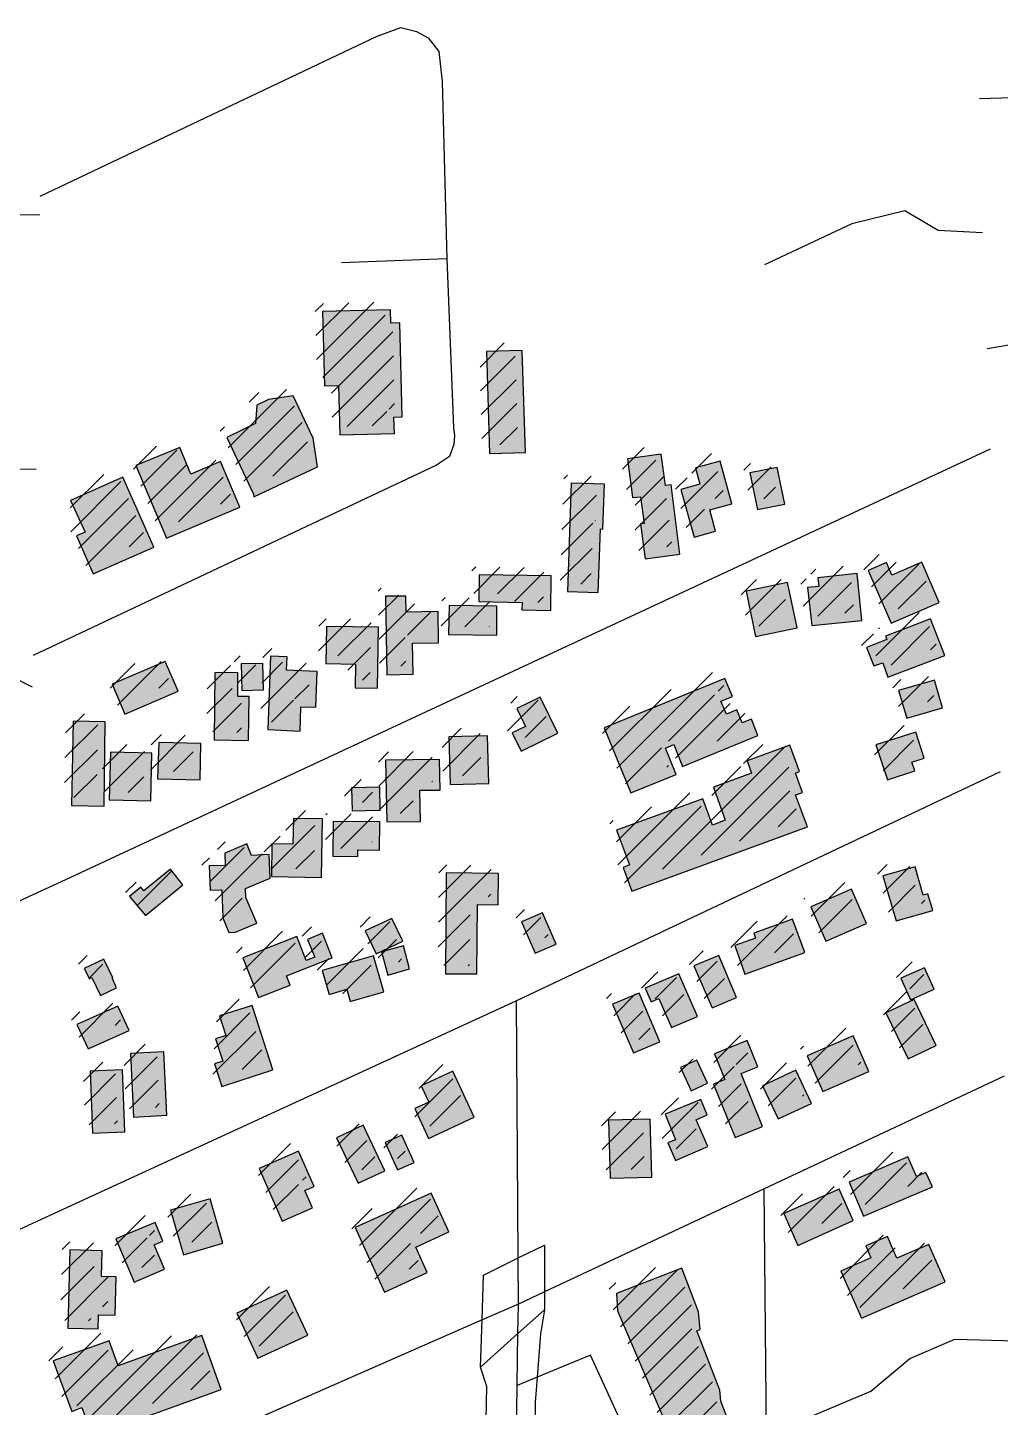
# Model space of a CAD drawing. Extents: x 6576311 to 6728256, y 2029764 to 2237541.
# Drawn here: x 6670100 to 6670993, y 2178916 to 2180183 of the extents above; entities that cross this region are included whole.
import ezdxf

# ---------------------------------------------------------------- set-up
doc = ezdxf.new("R2010")
doc.units = 21
for name, color, linetype in [('BUILDINGS', 9, 'Continuous'), ('CL_LOCAL', 4, 'Continuous'), ('CL_TRAIL', 6, 'Continuous')]:
    doc.layers.add(name, color=color, linetype=linetype)

msp = doc.modelspace()

# ---------------------------------------------------------------- hatches: boundary and pattern name
at = {"layer": 'BUILDINGS_HATCH'}
for points in [[(6670441.8, 2179911.6), (6670433.6, 2179911.2), (6670433.3, 2179923.6), (6670370.9, 2179921.9), (6670372.6, 2179853.8), (6670385.6, 2179854.2), (6670386.7, 2179808.7), (6670436.9, 2179810), (6670436.5, 2179824.9), (6670443.9, 2179825.3)], [(6670557.2, 2179792.6), (6670554.2, 2179886.2), (6670521.6, 2179885.4), (6670524.3, 2179791.8)], [(6670307.8, 2179751.9), (6670366.4, 2179779.4), (6670362.3, 2179805.7), (6670344, 2179844.5), (6670321.3, 2179841.2), (6670310.5, 2179836), (6670309.5, 2179819.3), (6670282.9, 2179806.4), (6670307.5, 2179754.4)], [(6670277.3, 2179784.2), (6670250.1, 2179772.8), (6670239.8, 2179797.1), (6670199.6, 2179780.6), (6670227.7, 2179714), (6670295.1, 2179742.4)], [(6670699.1, 2179699.3), (6670690.9, 2179763), (6670685.8, 2179762.2), (6670682, 2179791), (6670650.8, 2179786.8), (6670655.5, 2179751.2), (6670662.8, 2179751.9), (6670666.1, 2179727.5), (6670662.9, 2179727.2), (6670667.1, 2179695.1)], [(6670713.5, 2179778.4), (6670717.5, 2179763.4), (6670700, 2179758.6), (6670712.1, 2179715), (6670731.9, 2179720.5), (6670726.4, 2179739.8), (6670746.8, 2179745.4), (6670735.9, 2179784.7)], [(6670795.3, 2179745.2), (6670788.4, 2179778.7), (6670763.4, 2179773.8), (6670770.4, 2179740.4)], [(6670160.3, 2179681.3), (6670216.1, 2179705.6), (6670187.5, 2179770), (6670139.6, 2179748.6), (6670152.8, 2179719.5), (6670144.9, 2179716.2)], [(6670624.1, 2179664), (6670626.1, 2179722.6), (6670628.4, 2179722.3), (6670629.9, 2179763.4), (6670599.3, 2179764.4), (6670595.7, 2179665)], [(6670921.2, 2179691.8), (6670893.7, 2179680.1), (6670888.8, 2179691.7), (6670871.9, 2179684.3), (6670893, 2179636), (6670937.2, 2179654.8)], [(6670580.5, 2179647.4), (6670580.9, 2179679.5), (6670514.8, 2179680.3), (6670514.4, 2179655.9), (6670554.1, 2179655), (6670553.8, 2179648)], [(6670759.9, 2179665.3), (6670768.6, 2179623.8), (6670806.6, 2179631.6), (6670797.9, 2179673.1)], [(6670816.3, 2179668.8), (6670820.2, 2179633.9), (6670866.1, 2179638.4), (6670861.7, 2179681.4), (6670825.7, 2179677.6), (6670826.5, 2179669.6)], [(6670430.1, 2179588.5), (6670454.2, 2179589), (6670453.5, 2179617.4), (6670477.4, 2179617.8), (6670477, 2179646.6), (6670447.8, 2179646.1), (6670447.4, 2179660.7), (6670428.7, 2179660.6)], [(6670486.7, 2179625.5), (6670530.9, 2179625), (6670531.1, 2179651.6), (6670487.1, 2179652.1)], [(6670888, 2179624), (6670889.1, 2179621), (6670870.5, 2179613.7), (6670877, 2179596.6), (6670885.3, 2179599.5), (6670890.1, 2179586.4), (6670942.2, 2179606.3), (6670929.3, 2179639.8)], [(6670422.3, 2179632.2), (6670374.4, 2179632.7), (6670373.9, 2179598.8), (6670401.2, 2179598.2), (6670401, 2179576.4), (6670421.4, 2179576.1)], [(6670238.2, 2179573.5), (6670226.5, 2179600.8), (6670177.8, 2179579.8), (6670189.5, 2179552.5)], [(6670316.1, 2179599), (6670296.2, 2179598.5), (6670296.9, 2179574.1), (6670316.7, 2179574.6)], [(6670320.6, 2179538.2), (6670350.4, 2179536.8), (6670351.1, 2179559), (6670364.7, 2179558.7), (6670366, 2179591.5), (6670337.9, 2179592.9), (6670338.5, 2179604.9), (6670323.1, 2179605.5)], [(6670271.3, 2179528.8), (6670303, 2179528.2), (6670303.4, 2179568.7), (6670293, 2179568.6), (6670293.1, 2179590.5), (6670271.9, 2179590.4)], [(6670654.1, 2179480.2), (6670695.7, 2179497.1), (6670685.9, 2179521.1), (6670693.6, 2179524.4), (6670701.6, 2179504.4), (6670770.7, 2179532.8), (6670764.7, 2179547.7), (6670756.2, 2179544.4), (6670751.3, 2179556.4), (6670741.7, 2179552.3), (6670736.8, 2179564.3), (6670747.3, 2179568.7), (6670740.4, 2179585.1), (6670629.4, 2179539.8)], [(6670940.2, 2179558.3), (6670933, 2179583.7), (6670899.8, 2179574.1), (6670907.3, 2179548.6)], [(6670549.4, 2179557.7), (6670557.4, 2179541), (6670544.9, 2179535.1), (6670553.2, 2179518.4), (6670586.9, 2179534.9), (6670570.6, 2179568)], [(6670170.3, 2179468), (6670171.4, 2179545.2), (6670141.9, 2179545.8), (6670140.5, 2179468.6)], [(6670923.3, 2179511.9), (6670915.6, 2179535.9), (6670879.1, 2179524.1), (6670889.7, 2179492.1), (6670914.9, 2179500.2), (6670912, 2179508.2)], [(6670219.5, 2179492.9), (6670258.4, 2179492), (6670259.1, 2179525.5), (6670220.5, 2179526.4)], [(6670523.6, 2179488.7), (6670522.3, 2179532.4), (6670486.8, 2179531.6), (6670488.1, 2179487.9)], [(6670720.2, 2179474.6), (6670640.9, 2179445.9), (6670652.9, 2179413.9), (6670647, 2179411.7), (6670655, 2179389.9), (6670816.1, 2179448.8), (6670805.2, 2179478.3), (6670811.7, 2179480.5), (6670805.1, 2179498.3), (6670808.8, 2179499.8), (6670799.9, 2179523.8), (6670760.9, 2179509.4), (6670764.9, 2179498.1), (6670729.8, 2179485.2), (6670740.7, 2179455.1), (6670729.1, 2179450.6)], [(6670175.1, 2179473.8), (6670213.1, 2179472.9), (6670214.3, 2179516.6), (6670176.3, 2179517.5)], [(6670460.4, 2179482.7), (6670478.8, 2179482.7), (6670478.4, 2179510.8), (6670428.8, 2179510.2), (6670429.8, 2179453.4), (6670461, 2179453.9)], [(6670423.8, 2179464.3), (6670423.5, 2179485.4), (6670397.4, 2179484.6), (6670398, 2179463.5)], [(6670370.8, 2179456.4), (6670344.2, 2179456.7), (6670343.7, 2179433), (6670324.4, 2179433.3), (6670324, 2179403.4), (6670369.9, 2179402.5)], [(6670380.4, 2179421.9), (6670403.3, 2179421.6), (6670403.3, 2179427.8), (6670423.2, 2179427.5), (6670423.6, 2179453.4), (6670380.8, 2179453.9)], [(6670310.6, 2179360.4), (6670300.5, 2179384), (6670300.2, 2179392.4), (6670322.9, 2179401.9), (6670321.9, 2179423.4), (6670305.8, 2179422.6), (6670301.5, 2179433.2), (6670281.1, 2179424.7), (6670281.4, 2179413.4), (6670266.7, 2179413), (6670267.6, 2179390.8), (6670278.4, 2179391.2), (6670279.3, 2179365.3), (6670284.8, 2179351.9), (6670291, 2179352.3)], [(6670242.6, 2179395.8), (6670231.2, 2179409.9), (6670206.9, 2179390.2), (6670204.1, 2179393.4), (6670193.6, 2179385), (6670208.2, 2179367.6)], [(6670512.7, 2179313.9), (6670513.3, 2179377.6), (6670532.3, 2179377.3), (6670532.4, 2179406.1), (6670484.5, 2179406.6), (6670483.8, 2179314.1)], [(6670897.6, 2179362.5), (6670931.3, 2179372.1), (6670926.7, 2179387.4), (6670922.5, 2179386.3), (6670915, 2179412.1), (6670885.5, 2179404)], [(6670870.4, 2179360.2), (6670856.6, 2179391.8), (6670819.3, 2179375.6), (6670833, 2179344)], [(6670553.6, 2179361.8), (6670566.2, 2179333), (6670585.5, 2179341.1), (6670572.9, 2179369.9)], [(6670444.5, 2179343.8), (6670434.5, 2179364.9), (6670410.1, 2179353.5), (6670420.2, 2179332.4)], [(6670758.8, 2179313.8), (6670813.8, 2179333.4), (6670802.6, 2179364.3), (6670766.9, 2179351.4), (6670768.6, 2179346.7), (6670749.4, 2179340)], [(6670297.7, 2179328.6), (6670312, 2179292.3), (6670341.1, 2179303.7), (6670337.7, 2179312.1), (6670379.9, 2179328.6), (6670371, 2179351.2), (6670357.1, 2179345.6), (6670363.7, 2179329.3), (6670355.8, 2179326.3), (6670347.2, 2179348.1)], [(6670427.1, 2179297.5), (6670417.6, 2179330.6), (6670370.6, 2179316.9), (6670376.9, 2179295.1), (6670393.1, 2179299.9), (6670396.2, 2179288.6)], [(6670450.8, 2179318.4), (6670445.1, 2179339.8), (6670425.2, 2179334.3), (6670431, 2179312.8)], [(6670712, 2179321.3), (6670728.6, 2179282.7), (6670751, 2179292.3), (6670734.7, 2179330.8)], [(6670151.9, 2179318.9), (6670156.8, 2179309.5), (6670159, 2179310.6), (6670167.1, 2179294.2), (6670181.8, 2179301.2), (6670177.8, 2179310.3), (6670178.3, 2179310.3), (6670170, 2179327.4)], [(6670932.5, 2179300), (6670923.6, 2179319.6), (6670901.8, 2179310.1), (6670910.7, 2179290.1)], [(6670715.1, 2179274.7), (6670698.2, 2179313.9), (6670667.3, 2179300.7), (6670672.7, 2179288.3), (6670679.8, 2179291.3), (6670691.3, 2179264.7)], [(6670637.3, 2179286), (6670656.5, 2179241.3), (6670680.6, 2179251.6), (6670661.6, 2179296.3)], [(6670155.6, 2179245), (6670193.3, 2179261.9), (6670183, 2179284.4), (6670145.3, 2179267.5)], [(6670306.3, 2179285), (6670276.3, 2179275.4), (6670282.1, 2179257.2), (6670272.7, 2179254.2), (6670279.3, 2179233.9), (6670271.7, 2179231.3), (6670278.3, 2179210.6), (6670325.3, 2179225.7)], [(6670908.6, 2179235.8), (6670934.4, 2179248.3), (6670914.1, 2179290.5), (6670888.3, 2179278.3)], [(6670815.9, 2179238.7), (6670830.2, 2179206), (6670872.4, 2179224.4), (6670858.1, 2179257.1)], [(6670194.5, 2179240.8), (6670197.3, 2179182.5), (6670227.9, 2179184.1), (6670225.1, 2179242.4)], [(6670774.8, 2179173.7), (6670755.3, 2179222.4), (6670770.6, 2179228.7), (6670760.8, 2179252.7), (6670730.8, 2179240.5), (6670740.3, 2179216.9), (6670729.8, 2179212.8), (6670749.8, 2179163.7)], [(6670709.4, 2179206.5), (6670724.4, 2179213.5), (6670714.7, 2179234.6), (6670699.7, 2179228)], [(6670159.6, 2179167.8), (6670189.4, 2179169), (6670187.2, 2179225.8), (6670157.4, 2179224.6)], [(6670468.4, 2179196.1), (6670455.6, 2179190.2), (6670468.2, 2179162.9), (6670510.1, 2179182.4), (6670490.7, 2179224.6), (6670461.5, 2179211)], [(6670774.9, 2179211.2), (6670789.2, 2179180.7), (6670819.8, 2179195), (6670805.4, 2179225.5)], [(6670685.4, 2179185), (6670695.1, 2179161.7), (6670688, 2179158.7), (6670694.9, 2179142.7), (6670724.6, 2179155.3), (6670714, 2179180), (6670724.2, 2179184.4), (6670718.2, 2179198.6)], [(6670633.5, 2179179.6), (6670635.1, 2179126.5), (6670673.4, 2179127.4), (6670671.8, 2179180.5)], [(6670383.7, 2179163.3), (6670403.5, 2179121.8), (6670428.1, 2179133.2), (6670408.3, 2179175)], [(6670455, 2179140.6), (6670443.8, 2179165.7), (6670428.5, 2179159.1), (6670439.7, 2179134)], [(6670354.7, 2179115.1), (6670363.2, 2179118.8), (6670348.9, 2179151.1), (6670312.6, 2179135.3), (6670333.8, 2179087), (6670361.6, 2179099.1)], [(6670854.4, 2179122.7), (6670867.8, 2179091.4), (6670931, 2179118.3), (6670925, 2179131.7), (6670916.2, 2179128), (6670908.5, 2179145.8)], [(6670858.2, 2179087.4), (6670845.3, 2179116.4), (6670794.4, 2179094), (6670807.3, 2179064.6)], [(6670243.2, 2179056), (6670279.5, 2179066.7), (6670267.7, 2179107.4), (6670231.4, 2179097.1)], [(6670487, 2179077), (6670470.7, 2179112.7), (6670400.8, 2179081), (6670427.7, 2179021.8), (6670467, 2179039.8), (6670456.5, 2179063.1)], [(6670225.7, 2179042.8), (6670216.2, 2179065.3), (6670224.4, 2179068.6), (6670217.3, 2179085.7), (6670181, 2179070.7), (6670197.9, 2179031)], [(6670942.7, 2179031.3), (6670927.8, 2179065.4), (6670898.4, 2179052.9), (6670889.8, 2179072.9), (6670869.7, 2179064.1), (6670874.5, 2179053.2), (6670846.8, 2179041), (6670865.7, 2178997.8)], [(6670168.6, 2179059.7), (6670138.8, 2179060.6), (6670136.9, 2178988.5), (6670164.9, 2178987.9), (6670165.2, 2179001), (6670180.5, 2179000.7), (6670181.5, 2179035.7), (6670167.9, 2179036)], [(6670700.6, 2178867.4), (6670734.6, 2178880.7), (6670741.4, 2178881.1), (6670739.9, 2178898.2), (6670745, 2178900), (6670736.7, 2178921.5), (6670735.8, 2178931.7), (6670714.6, 2178986.2), (6670717.7, 2178987.3), (6670716.2, 2179003.7), (6670700.7, 2179043.7), (6670640.7, 2179020.5), (6670641.9, 2179004.5)], [(6670292.2, 2179002.3), (6670311.4, 2178961.2), (6670357.3, 2178982.2), (6670338.1, 2179023.6)], [(6670174.9, 2178977), (6670123.7, 2178958.6), (6670140.6, 2178912.1), (6670149.9, 2178915.7), (6670159.4, 2178889.6), (6670277.8, 2178932.3), (6670260, 2178981.8), (6670183.2, 2178954.1)]]:
    msp.add_hatch(color=251, dxfattribs=at).paths.add_polyline_path(points)
at = {"layer": 'BUILDINGS_SHADOW'}
h = msp.add_hatch(dxfattribs=at)
h.set_pattern_fill('ANSI31', scale=5)
h.paths.add_polyline_path([(6670435.1, 2179919), (6670426.8, 2179918.6), (6670426.5, 2179931), (6670364.1, 2179929.2), (6670365.8, 2179861.2), (6670378.9, 2179861.6), (6670379.9, 2179816), (6670430.1, 2179817.4), (6670429.8, 2179832.3), (6670437.1, 2179832.7)])
h = msp.add_hatch(dxfattribs=at)
h.set_pattern_fill('ANSI31', scale=5)
h.paths.add_polyline_path([(6670550.4, 2179800), (6670547.5, 2179893.6), (6670514.9, 2179892.7), (6670517.5, 2179799.1)])
h = msp.add_hatch(dxfattribs=at)
h.set_pattern_fill('ANSI31', scale=5)
h.paths.add_polyline_path([(6670301, 2179759.3), (6670359.6, 2179786.8), (6670355.5, 2179813), (6670337.2, 2179851.9), (6670314.5, 2179848.6), (6670303.8, 2179843.4), (6670302.7, 2179826.6), (6670276.1, 2179813.8), (6670300.7, 2179761.8)])
h = msp.add_hatch(dxfattribs=at)
h.set_pattern_fill('ANSI31', scale=5)
h.paths.add_polyline_path([(6670270.5, 2179791.5), (6670243.4, 2179780.1), (6670233.1, 2179804.5), (6670192.9, 2179787.9), (6670220.9, 2179721.4), (6670288.3, 2179749.7)])
h = msp.add_hatch(dxfattribs=at)
h.set_pattern_fill('ANSI31', scale=5)
h.paths.add_polyline_path([(6670692.3, 2179706.6), (6670684.1, 2179770.4), (6670679, 2179769.6), (6670675.2, 2179798.4), (6670644, 2179794.2), (6670648.7, 2179758.5), (6670656.1, 2179759.3), (6670659.3, 2179734.9), (6670656.2, 2179734.5), (6670660.3, 2179702.5)])
h = msp.add_hatch(dxfattribs=at)
h.set_pattern_fill('ANSI31', scale=5)
h.paths.add_polyline_path([(6670706.7, 2179785.7), (6670710.8, 2179770.8), (6670693.2, 2179766), (6670705.3, 2179722.4), (6670725.1, 2179727.9), (6670719.7, 2179747.2), (6670740.1, 2179752.7), (6670729.1, 2179792)])
h = msp.add_hatch(dxfattribs=at)
h.set_pattern_fill('ANSI31', scale=5)
h.paths.add_polyline_path([(6670153.6, 2179688.7), (6670209.3, 2179713), (6670180.7, 2179777.3), (6670132.9, 2179756), (6670146, 2179726.9), (6670138.1, 2179723.6)])
h = msp.add_hatch(dxfattribs=at)
h.set_pattern_fill('ANSI31', scale=5)
h.paths.add_polyline_path([(6670788.6, 2179752.6), (6670781.6, 2179786.1), (6670756.7, 2179781.2), (6670763.6, 2179747.7)])
h = msp.add_hatch(dxfattribs=at)
h.set_pattern_fill('ANSI31', scale=5)
h.paths.add_polyline_path([(6670617.3, 2179671.4), (6670619.3, 2179730), (6670621.6, 2179729.7), (6670623.1, 2179770.8), (6670592.5, 2179771.8), (6670589, 2179672.3)])
h = msp.add_hatch(dxfattribs=at)
h.set_pattern_fill('ANSI31', scale=5)
h.paths.add_polyline_path([(6670914.4, 2179699.2), (6670887, 2179687.4), (6670882.1, 2179699.1), (6670865.1, 2179691.7), (6670886.3, 2179643.4), (6670930.5, 2179662.1)])
h = msp.add_hatch(dxfattribs=at)
h.set_pattern_fill('ANSI31', scale=5)
h.paths.add_polyline_path([(6670573.7, 2179654.8), (6670574.2, 2179686.8), (6670508.1, 2179687.7), (6670507.6, 2179663.3), (6670547.3, 2179662.3), (6670547.1, 2179655.4)])
h = msp.add_hatch(dxfattribs=at)
h.set_pattern_fill('ANSI31', scale=5)
h.paths.add_polyline_path([(6670809.6, 2179676.2), (6670813.4, 2179641.2), (6670859.3, 2179645.8), (6670854.9, 2179688.8), (6670818.9, 2179685), (6670819.8, 2179677)])
h = msp.add_hatch(dxfattribs=at)
h.set_pattern_fill('ANSI31', scale=5)
h.paths.add_polyline_path([(6670753.2, 2179672.7), (6670761.8, 2179631.2), (6670799.8, 2179639), (6670791.1, 2179680.5)])
h = msp.add_hatch(dxfattribs=at)
h.set_pattern_fill('ANSI31', scale=5)
h.paths.add_polyline_path([(6670423.4, 2179595.9), (6670447.5, 2179596.4), (6670446.8, 2179624.8), (6670470.6, 2179625.2), (6670470.2, 2179654), (6670441, 2179653.5), (6670440.7, 2179668.1), (6670421.9, 2179668)])
h = msp.add_hatch(dxfattribs=at)
h.set_pattern_fill('ANSI31', scale=5)
h.paths.add_polyline_path([(6670479.9, 2179632.9), (6670524.2, 2179632.4), (6670524.4, 2179659), (6670480.4, 2179659.5)])
h = msp.add_hatch(dxfattribs=at)
h.set_pattern_fill('ANSI31', scale=5)
h.paths.add_polyline_path([(6670415.5, 2179639.6), (6670367.6, 2179640.1), (6670367.2, 2179606.2), (6670394.4, 2179605.6), (6670394.2, 2179583.7), (6670414.6, 2179583.5)])
h = msp.add_hatch(dxfattribs=at)
h.set_pattern_fill('ANSI31', scale=5)
h.paths.add_polyline_path([(6670881.2, 2179631.3), (6670882.4, 2179628.4), (6670863.7, 2179621.1), (6670870.3, 2179604), (6670878.5, 2179606.9), (6670883.4, 2179593.8), (6670935.5, 2179613.7), (6670922.6, 2179647.2)])
h = msp.add_hatch(dxfattribs=at)
h.set_pattern_fill('ANSI31', scale=5)
h.paths.add_polyline_path([(6670313.8, 2179545.5), (6670343.6, 2179544.2), (6670344.4, 2179566.4), (6670358, 2179566.1), (6670359.3, 2179598.9), (6670331.2, 2179600.2), (6670331.7, 2179612.3), (6670316.4, 2179612.9)])
h = msp.add_hatch(dxfattribs=at)
h.set_pattern_fill('ANSI31', scale=5)
h.paths.add_polyline_path([(6670231.4, 2179580.9), (6670219.7, 2179608.1), (6670171, 2179587.2), (6670182.8, 2179559.9)])
h = msp.add_hatch(dxfattribs=at)
h.set_pattern_fill('ANSI31', scale=5)
h.paths.add_polyline_path([(6670264.5, 2179536.2), (6670296.3, 2179535.6), (6670296.7, 2179576.1), (6670286.2, 2179576), (6670286.4, 2179597.9), (6670265.1, 2179597.8)])
h = msp.add_hatch(dxfattribs=at)
h.set_pattern_fill('ANSI31', scale=5)
h.paths.add_polyline_path([(6670309.3, 2179606.3), (6670289.5, 2179605.9), (6670290.2, 2179581.5), (6670310, 2179581.9)])
h = msp.add_hatch(dxfattribs=at)
h.set_pattern_fill('ANSI31', scale=5)
h.paths.add_polyline_path([(6670647.3, 2179487.6), (6670688.9, 2179504.5), (6670679.2, 2179528.5), (6670686.8, 2179531.8), (6670694.9, 2179511.8), (6670763.9, 2179540.1), (6670757.9, 2179555.1), (6670749.4, 2179551.7), (6670744.6, 2179563.7), (6670734.9, 2179559.7), (6670730.1, 2179571.7), (6670740.5, 2179576.1), (6670733.7, 2179592.5), (6670622.7, 2179547.2)])
h = msp.add_hatch(dxfattribs=at)
h.set_pattern_fill('ANSI31', scale=5)
h.paths.add_polyline_path([(6670933.4, 2179565.6), (6670926.2, 2179591.1), (6670893.1, 2179581.5), (6670900.6, 2179556)])
h = msp.add_hatch(dxfattribs=at)
h.set_pattern_fill('ANSI31', scale=5)
h.paths.add_polyline_path([(6670542.6, 2179565.1), (6670550.6, 2179548.3), (6670538.2, 2179542.5), (6670546.5, 2179525.8), (6670580.2, 2179542.3), (6670563.8, 2179575.4)])
h = msp.add_hatch(dxfattribs=at)
h.set_pattern_fill('ANSI31', scale=5)
h.paths.add_polyline_path([(6670163.5, 2179475.3), (6670164.6, 2179552.5), (6670135.1, 2179553.2), (6670133.8, 2179475.9)])
h = msp.add_hatch(dxfattribs=at)
h.set_pattern_fill('ANSI31', scale=5)
h.paths.add_polyline_path([(6670212.8, 2179500.3), (6670251.6, 2179499.4), (6670252.4, 2179532.9), (6670213.8, 2179533.8)])
h = msp.add_hatch(dxfattribs=at)
h.set_pattern_fill('ANSI31', scale=5)
h.paths.add_polyline_path([(6670516.8, 2179496.1), (6670515.5, 2179539.8), (6670480.1, 2179538.9), (6670481.4, 2179495.2)])
h = msp.add_hatch(dxfattribs=at)
h.set_pattern_fill('ANSI31', scale=5)
h.paths.add_polyline_path([(6670916.6, 2179519.3), (6670908.8, 2179543.3), (6670872.3, 2179531.5), (6670882.9, 2179499.5), (6670908.1, 2179507.6), (6670905.3, 2179515.6)])
h = msp.add_hatch(dxfattribs=at)
h.set_pattern_fill('ANSI31', scale=5)
h.paths.add_polyline_path([(6670168.3, 2179481.2), (6670206.3, 2179480.2), (6670207.6, 2179524), (6670169.6, 2179524.9)])
h = msp.add_hatch(dxfattribs=at)
h.set_pattern_fill('ANSI31', scale=5)
h.paths.add_polyline_path([(6670713.4, 2179482), (6670634.1, 2179453.3), (6670646.2, 2179421.3), (6670640.2, 2179419.1), (6670648.3, 2179397.3), (6670809.4, 2179456.2), (6670798.5, 2179485.7), (6670805, 2179487.9), (6670798.4, 2179505.7), (6670802.1, 2179507.2), (6670793.2, 2179531.2), (6670754.1, 2179516.8), (6670758.1, 2179505.5), (6670723, 2179492.6), (6670733.9, 2179462.4), (6670722.3, 2179458)])
h = msp.add_hatch(dxfattribs=at)
h.set_pattern_fill('ANSI31', scale=5)
h.paths.add_polyline_path([(6670453.6, 2179490), (6670472, 2179490.1), (6670471.6, 2179518.2), (6670422, 2179517.6), (6670423.1, 2179460.8), (6670454.3, 2179461.3)])
h = msp.add_hatch(dxfattribs=at)
h.set_pattern_fill('ANSI31', scale=5)
h.paths.add_polyline_path([(6670417.1, 2179471.7), (6670416.7, 2179492.8), (6670390.6, 2179492), (6670391.3, 2179470.8)])
h = msp.add_hatch(dxfattribs=at)
h.set_pattern_fill('ANSI31', scale=5)
h.paths.add_polyline_path([(6670364.1, 2179463.8), (6670337.4, 2179464), (6670337, 2179440.4), (6670317.7, 2179440.7), (6670317.2, 2179410.8), (6670363.2, 2179409.9)])
h = msp.add_hatch(dxfattribs=at)
h.set_pattern_fill('ANSI31', scale=5)
h.paths.add_polyline_path([(6670373.6, 2179429.2), (6670396.6, 2179429), (6670396.6, 2179435.2), (6670416.4, 2179434.9), (6670416.9, 2179460.7), (6670374, 2179461.3)])
h = msp.add_hatch(dxfattribs=at)
h.set_pattern_fill('ANSI31', scale=5)
h.paths.add_polyline_path([(6670303.8, 2179367.8), (6670293.8, 2179391.4), (6670293.5, 2179399.8), (6670316.1, 2179409.3), (6670315.2, 2179430.8), (6670299, 2179430), (6670294.7, 2179440.6), (6670274.3, 2179432.1), (6670274.7, 2179420.8), (6670259.9, 2179420.4), (6670260.9, 2179398.2), (6670271.6, 2179398.6), (6670272.6, 2179372.7), (6670278, 2179359.3), (6670284.3, 2179359.7)])
h = msp.add_hatch(dxfattribs=at)
h.set_pattern_fill('ANSI31', scale=5)
h.paths.add_polyline_path([(6670890.9, 2179369.9), (6670924.6, 2179379.5), (6670920, 2179394.8), (6670915.7, 2179393.7), (6670908.2, 2179419.5), (6670878.8, 2179411.3)])
h = msp.add_hatch(dxfattribs=at)
h.set_pattern_fill('ANSI31', scale=5)
h.paths.add_polyline_path([(6670235.9, 2179403.2), (6670224.5, 2179417.3), (6670200.2, 2179397.5), (6670197.3, 2179400.8), (6670186.9, 2179392.4), (6670201.4, 2179375)])
h = msp.add_hatch(dxfattribs=at)
h.set_pattern_fill('ANSI31', scale=5)
h.paths.add_polyline_path([(6670505.9, 2179321.3), (6670506.5, 2179385), (6670525.5, 2179384.7), (6670525.7, 2179413.5), (6670477.7, 2179414), (6670477, 2179321.5)])
h = msp.add_hatch(dxfattribs=at)
h.set_pattern_fill('ANSI31', scale=5)
h.paths.add_polyline_path([(6670863.6, 2179367.6), (6670849.9, 2179399.2), (6670812.5, 2179383), (6670826.3, 2179351.4)])
h = msp.add_hatch(dxfattribs=at)
h.set_pattern_fill('ANSI31', scale=5)
h.paths.add_polyline_path([(6670437.7, 2179351.2), (6670427.7, 2179372.3), (6670403.4, 2179360.9), (6670413.4, 2179339.8)])
h = msp.add_hatch(dxfattribs=at)
h.set_pattern_fill('ANSI31', scale=5)
h.paths.add_polyline_path([(6670546.9, 2179369.1), (6670559.5, 2179340.4), (6670578.7, 2179348.5), (6670566.1, 2179377.2)])
h = msp.add_hatch(dxfattribs=at)
h.set_pattern_fill('ANSI31', scale=5)
h.paths.add_polyline_path([(6670752.1, 2179321.2), (6670807, 2179340.7), (6670795.8, 2179371.7), (6670760.2, 2179358.8), (6670761.9, 2179354), (6670742.6, 2179347.4)])
h = msp.add_hatch(dxfattribs=at)
h.set_pattern_fill('ANSI31', scale=5)
h.paths.add_polyline_path([(6670290.9, 2179336), (6670305.2, 2179299.7), (6670334.4, 2179311.1), (6670331, 2179319.4), (6670373.1, 2179336), (6670364.3, 2179358.5), (6670350.4, 2179353), (6670357, 2179336.7), (6670349, 2179333.7), (6670340.4, 2179355.5)])
h = msp.add_hatch(dxfattribs=at)
h.set_pattern_fill('ANSI31', scale=5)
h.paths.add_polyline_path([(6670444.1, 2179325.7), (6670438.3, 2179347.2), (6670418.5, 2179341.7), (6670424.3, 2179320.2)])
h = msp.add_hatch(dxfattribs=at)
h.set_pattern_fill('ANSI31', scale=5)
h.paths.add_polyline_path([(6670145.2, 2179326.3), (6670150, 2179316.8), (6670152.3, 2179317.9), (6670160.3, 2179301.6), (6670175, 2179308.6), (6670171, 2179317.7), (6670171.6, 2179317.7), (6670163.3, 2179334.7)])
h = msp.add_hatch(dxfattribs=at)
h.set_pattern_fill('ANSI31', scale=5)
h.paths.add_polyline_path([(6670420.4, 2179304.9), (6670410.9, 2179338), (6670363.8, 2179324.3), (6670370.2, 2179302.5), (6670386.3, 2179307.3), (6670389.5, 2179296)])
h = msp.add_hatch(dxfattribs=at)
h.set_pattern_fill('ANSI31', scale=5)
h.paths.add_polyline_path([(6670705.3, 2179328.7), (6670721.9, 2179290.1), (6670744.3, 2179299.7), (6670727.9, 2179338.2)])
h = msp.add_hatch(dxfattribs=at)
h.set_pattern_fill('ANSI31', scale=5)
h.paths.add_polyline_path([(6670708.3, 2179282.1), (6670691.4, 2179321.3), (6670660.6, 2179308.1), (6670666, 2179295.7), (6670673.1, 2179298.7), (6670684.5, 2179272.1)])
h = msp.add_hatch(dxfattribs=at)
h.set_pattern_fill('ANSI31', scale=5)
h.paths.add_polyline_path([(6670925.7, 2179307.4), (6670916.8, 2179327), (6670895.1, 2179317.4), (6670903.9, 2179297.5)])
h = msp.add_hatch(dxfattribs=at)
h.set_pattern_fill('ANSI31', scale=5)
h.paths.add_polyline_path([(6670630.6, 2179293.4), (6670649.7, 2179248.7), (6670673.8, 2179259), (6670654.9, 2179303.7)])
h = msp.add_hatch(dxfattribs=at)
h.set_pattern_fill('ANSI31', scale=5)
h.paths.add_polyline_path([(6670901.9, 2179243.2), (6670927.6, 2179255.7), (6670907.3, 2179297.8), (6670881.6, 2179285.7)])
h = msp.add_hatch(dxfattribs=at)
h.set_pattern_fill('ANSI31', scale=5)
h.paths.add_polyline_path([(6670148.9, 2179252.4), (6670186.5, 2179269.3), (6670176.2, 2179291.8), (6670138.6, 2179274.9)])
h = msp.add_hatch(dxfattribs=at)
h.set_pattern_fill('ANSI31', scale=5)
h.paths.add_polyline_path([(6670299.6, 2179292.3), (6670269.6, 2179282.8), (6670275.3, 2179264.6), (6670266, 2179261.6), (6670272.6, 2179241.2), (6670264.9, 2179238.7), (6670271.5, 2179217.9), (6670318.6, 2179233.1)])
h = msp.add_hatch(dxfattribs=at)
h.set_pattern_fill('ANSI31', scale=5)
h.paths.add_polyline_path([(6670768, 2179181.1), (6670748.5, 2179229.8), (6670763.8, 2179236), (6670754.1, 2179260), (6670724, 2179247.9), (6670733.5, 2179224.3), (6670723, 2179220.2), (6670743.1, 2179171.1)])
h = msp.add_hatch(dxfattribs=at)
h.set_pattern_fill('ANSI31', scale=5)
h.paths.add_polyline_path([(6670809.1, 2179246.1), (6670823.5, 2179213.3), (6670865.6, 2179231.7), (6670851.3, 2179264.4)])
h = msp.add_hatch(dxfattribs=at)
h.set_pattern_fill('ANSI31', scale=5)
h.paths.add_polyline_path([(6670187.8, 2179248.2), (6670190.6, 2179189.9), (6670221.2, 2179191.5), (6670218.4, 2179249.8)])
h = msp.add_hatch(dxfattribs=at)
h.set_pattern_fill('ANSI31', scale=5)
h.paths.add_polyline_path([(6670702.6, 2179213.9), (6670717.6, 2179220.9), (6670707.9, 2179242), (6670692.9, 2179235.4)])
h = msp.add_hatch(dxfattribs=at)
h.set_pattern_fill('ANSI31', scale=5)
h.paths.add_polyline_path([(6670152.9, 2179175.2), (6670182.7, 2179176.4), (6670180.4, 2179233.2), (6670150.7, 2179232)])
h = msp.add_hatch(dxfattribs=at)
h.set_pattern_fill('ANSI31', scale=5)
h.paths.add_polyline_path([(6670461.6, 2179203.4), (6670448.9, 2179197.6), (6670461.5, 2179170.3), (6670503.4, 2179189.8), (6670483.9, 2179231.9), (6670454.8, 2179218.3)])
h = msp.add_hatch(dxfattribs=at)
h.set_pattern_fill('ANSI31', scale=5)
h.paths.add_polyline_path([(6670768.1, 2179218.6), (6670782.4, 2179188), (6670813, 2179202.4), (6670798.7, 2179232.9)])
h = msp.add_hatch(dxfattribs=at)
h.set_pattern_fill('ANSI31', scale=5)
h.paths.add_polyline_path([(6670678.6, 2179192.3), (6670688.4, 2179169.1), (6670681.3, 2179166.1), (6670688.2, 2179150.1), (6670717.9, 2179162.6), (6670707.3, 2179187.4), (6670717.5, 2179191.8), (6670711.5, 2179205.9)])
h = msp.add_hatch(dxfattribs=at)
h.set_pattern_fill('ANSI31', scale=5)
h.paths.add_polyline_path([(6670377, 2179170.7), (6670396.7, 2179129.2), (6670421.3, 2179140.6), (6670401.6, 2179182.4)])
h = msp.add_hatch(dxfattribs=at)
h.set_pattern_fill('ANSI31', scale=5)
h.paths.add_polyline_path([(6670626.7, 2179187), (6670628.4, 2179133.8), (6670666.7, 2179134.7), (6670665, 2179187.9)])
h = msp.add_hatch(dxfattribs=at)
h.set_pattern_fill('ANSI31', scale=5)
h.paths.add_polyline_path([(6670448.2, 2179148), (6670437.1, 2179173.1), (6670421.8, 2179166.5), (6670433, 2179141.4)])
h = msp.add_hatch(dxfattribs=at)
h.set_pattern_fill('ANSI31', scale=5)
h.paths.add_polyline_path([(6670348, 2179122.5), (6670356.4, 2179126.1), (6670342.1, 2179158.5), (6670305.9, 2179142.7), (6670327.1, 2179094.3), (6670354.8, 2179106.5)])
h = msp.add_hatch(dxfattribs=at)
h.set_pattern_fill('ANSI31', scale=5)
h.paths.add_polyline_path([(6670847.6, 2179130), (6670861.1, 2179098.8), (6670924.2, 2179125.6), (6670918.2, 2179139.1), (6670909.4, 2179135.4), (6670901.7, 2179153.2)])
h = msp.add_hatch(dxfattribs=at)
h.set_pattern_fill('ANSI31', scale=5)
h.paths.add_polyline_path([(6670480.3, 2179084.4), (6670464, 2179120), (6670394, 2179088.4), (6670421, 2179029.2), (6670460.3, 2179047.2), (6670449.7, 2179070.5)])
h = msp.add_hatch(dxfattribs=at)
h.set_pattern_fill('ANSI31', scale=5)
h.paths.add_polyline_path([(6670851.5, 2179094.7), (6670838.6, 2179123.8), (6670787.6, 2179101.4), (6670800.5, 2179071.9)])
h = msp.add_hatch(dxfattribs=at)
h.set_pattern_fill('ANSI31', scale=5)
h.paths.add_polyline_path([(6670236.5, 2179063.4), (6670272.7, 2179074.1), (6670260.9, 2179114.8), (6670224.7, 2179104.5)])
h = msp.add_hatch(dxfattribs=at)
h.set_pattern_fill('ANSI31', scale=5)
h.paths.add_polyline_path([(6670218.9, 2179050.2), (6670209.5, 2179072.7), (6670217.7, 2179076), (6670210.5, 2179093.1), (6670174.3, 2179078), (6670191.2, 2179038.4)])
h = msp.add_hatch(dxfattribs=at)
h.set_pattern_fill('ANSI31', scale=5)
h.paths.add_polyline_path([(6670935.9, 2179038.6), (6670921, 2179072.8), (6670891.6, 2179060.3), (6670883, 2179080.3), (6670862.9, 2179071.5), (6670867.8, 2179060.6), (6670840, 2179048.4), (6670858.9, 2179005.2)])
h = msp.add_hatch(dxfattribs=at)
h.set_pattern_fill('ANSI31', scale=5)
h.paths.add_polyline_path([(6670161.9, 2179067.1), (6670132.1, 2179068), (6670130.1, 2178995.9), (6670158.2, 2178995.3), (6670158.4, 2179008.4), (6670173.7, 2179008.1), (6670174.7, 2179043.1), (6670161.1, 2179043.4)])
h = msp.add_hatch(dxfattribs=at)
h.set_pattern_fill('ANSI31', scale=5)
h.paths.add_polyline_path([(6670693.9, 2178874.8), (6670727.8, 2178888.1), (6670734.6, 2178888.5), (6670733.2, 2178905.6), (6670738.3, 2178907.4), (6670729.9, 2178928.9), (6670729, 2178939.1), (6670707.8, 2178993.6), (6670710.9, 2178994.7), (6670709.5, 2179011.1), (6670694, 2179051.1), (6670633.9, 2179027.9), (6670635.1, 2179011.9)])
h = msp.add_hatch(dxfattribs=at)
h.set_pattern_fill('ANSI31', scale=5)
h.paths.add_polyline_path([(6670285.5, 2179009.7), (6670304.6, 2178968.6), (6670350.5, 2178989.5), (6670331.3, 2179031)])
h = msp.add_hatch(dxfattribs=at)
h.set_pattern_fill('ANSI31', scale=5)
h.paths.add_polyline_path([(6670168.2, 2178984.4), (6670116.9, 2178966), (6670133.8, 2178919.4), (6670143.2, 2178923.1), (6670152.7, 2178896.9), (6670271, 2178939.7), (6670253.2, 2178989.1), (6670176.5, 2178961.5)])

# ---------------------------------------------------------------- linework, layer by layer
at = {"layer": 'BUILDINGS'}
for points in [[(6670441.8, 2179911.6), (6670433.6, 2179911.2), (6670433.3, 2179923.6), (6670370.9, 2179921.9), (6670372.6, 2179853.8), (6670385.6, 2179854.2), (6670386.7, 2179808.7), (6670436.9, 2179810), (6670436.5, 2179824.9), (6670443.9, 2179825.3), (6670441.8, 2179911.6)], [(6670557.2, 2179792.6), (6670554.2, 2179886.2), (6670521.6, 2179885.4), (6670524.3, 2179791.8), (6670557.2, 2179792.6)], [(6670307.8, 2179751.9), (6670366.4, 2179779.4), (6670362.3, 2179805.7), (6670344, 2179844.5), (6670321.3, 2179841.2), (6670310.5, 2179836), (6670309.5, 2179819.3), (6670282.9, 2179806.4), (6670307.5, 2179754.4), (6670307.8, 2179751.9)], [(6670277.3, 2179784.2), (6670250.1, 2179772.8), (6670239.8, 2179797.1), (6670199.6, 2179780.6), (6670227.7, 2179714), (6670295.1, 2179742.4), (6670277.3, 2179784.2)], [(6670699.1, 2179699.3), (6670690.9, 2179763), (6670685.8, 2179762.2), (6670682, 2179791), (6670650.8, 2179786.8), (6670655.5, 2179751.2), (6670662.8, 2179751.9), (6670666.1, 2179727.5), (6670662.9, 2179727.2), (6670667.1, 2179695.1), (6670699.1, 2179699.3)], [(6670713.5, 2179778.4), (6670717.5, 2179763.4), (6670700, 2179758.6), (6670712.1, 2179715), (6670731.9, 2179720.5), (6670726.4, 2179739.8), (6670746.8, 2179745.4), (6670735.9, 2179784.7), (6670713.5, 2179778.4)], [(6670795.3, 2179745.2), (6670788.4, 2179778.7), (6670763.4, 2179773.8), (6670770.4, 2179740.4), (6670795.3, 2179745.2)], [(6670160.3, 2179681.3), (6670216.1, 2179705.6), (6670187.5, 2179770), (6670139.6, 2179748.6), (6670152.8, 2179719.5), (6670144.9, 2179716.2), (6670160.3, 2179681.3)], [(6670624.1, 2179664), (6670626.1, 2179722.6), (6670628.4, 2179722.3), (6670629.9, 2179763.4), (6670599.3, 2179764.4), (6670595.7, 2179665), (6670624.1, 2179664)], [(6670921.2, 2179691.8), (6670893.7, 2179680.1), (6670888.8, 2179691.7), (6670871.9, 2179684.3), (6670893, 2179636), (6670937.2, 2179654.8), (6670921.2, 2179691.8)], [(6670580.5, 2179647.4), (6670580.9, 2179679.5), (6670514.8, 2179680.3), (6670514.4, 2179655.9), (6670554.1, 2179655), (6670553.8, 2179648), (6670580.5, 2179647.4)], [(6670759.9, 2179665.3), (6670768.6, 2179623.8), (6670806.6, 2179631.6), (6670797.9, 2179673.1), (6670759.9, 2179665.3)], [(6670816.3, 2179668.8), (6670820.2, 2179633.9), (6670866.1, 2179638.4), (6670861.7, 2179681.4), (6670825.7, 2179677.6), (6670826.5, 2179669.6), (6670816.3, 2179668.8)], [(6670430.1, 2179588.5), (6670454.2, 2179589), (6670453.5, 2179617.4), (6670477.4, 2179617.8), (6670477, 2179646.6), (6670447.8, 2179646.1), (6670447.4, 2179660.7), (6670428.7, 2179660.6), (6670430.1, 2179588.5)], [(6670486.7, 2179625.5), (6670530.9, 2179625), (6670531.1, 2179651.6), (6670487.1, 2179652.1), (6670486.7, 2179625.5)], [(6670888, 2179624), (6670889.1, 2179621), (6670870.5, 2179613.7), (6670877, 2179596.6), (6670885.3, 2179599.5), (6670890.1, 2179586.4), (6670942.2, 2179606.3), (6670929.3, 2179639.8), (6670888, 2179624)], [(6670422.3, 2179632.2), (6670374.4, 2179632.7), (6670373.9, 2179598.8), (6670401.2, 2179598.2), (6670401, 2179576.4), (6670421.4, 2179576.1), (6670422.3, 2179632.2)], [(6670238.2, 2179573.5), (6670226.5, 2179600.8), (6670177.8, 2179579.8), (6670189.5, 2179552.5), (6670238.2, 2179573.5)], [(6670316.1, 2179599), (6670296.2, 2179598.5), (6670296.9, 2179574.1), (6670316.7, 2179574.6), (6670316.1, 2179599)], [(6670320.6, 2179538.2), (6670350.4, 2179536.8), (6670351.1, 2179559), (6670364.7, 2179558.7), (6670366, 2179591.5), (6670337.9, 2179592.9), (6670338.5, 2179604.9), (6670323.1, 2179605.5), (6670320.6, 2179538.2)], [(6670271.3, 2179528.8), (6670303, 2179528.2), (6670303.4, 2179568.7), (6670293, 2179568.6), (6670293.1, 2179590.5), (6670271.9, 2179590.4), (6670271.3, 2179528.8)], [(6670654.1, 2179480.2), (6670695.7, 2179497.1), (6670685.9, 2179521.1), (6670693.6, 2179524.4), (6670701.6, 2179504.4), (6670770.7, 2179532.8), (6670764.7, 2179547.7), (6670756.2, 2179544.4), (6670751.3, 2179556.4), (6670741.7, 2179552.3), (6670736.8, 2179564.3), (6670747.3, 2179568.7), (6670740.4, 2179585.1), (6670629.4, 2179539.8), (6670654.1, 2179480.2)], [(6670940.2, 2179558.3), (6670933, 2179583.7), (6670899.8, 2179574.1), (6670907.3, 2179548.6), (6670940.2, 2179558.3)], [(6670549.4, 2179557.7), (6670557.4, 2179541), (6670544.9, 2179535.1), (6670553.2, 2179518.4), (6670586.9, 2179534.9), (6670570.6, 2179568), (6670549.4, 2179557.7)], [(6670170.3, 2179468), (6670171.4, 2179545.2), (6670141.9, 2179545.8), (6670140.5, 2179468.6), (6670170.3, 2179468)], [(6670923.3, 2179511.9), (6670915.6, 2179535.9), (6670879.1, 2179524.1), (6670889.7, 2179492.1), (6670914.9, 2179500.2), (6670912, 2179508.2), (6670923.3, 2179511.9)], [(6670219.5, 2179492.9), (6670258.4, 2179492), (6670259.1, 2179525.5), (6670220.5, 2179526.4), (6670219.5, 2179492.9)], [(6670523.6, 2179488.7), (6670522.3, 2179532.4), (6670486.8, 2179531.6), (6670488.1, 2179487.9), (6670523.6, 2179488.7)], [(6670720.2, 2179474.6), (6670640.9, 2179445.9), (6670652.9, 2179413.9), (6670647, 2179411.7), (6670655, 2179389.9), (6670816.1, 2179448.8), (6670805.2, 2179478.3), (6670811.7, 2179480.5), (6670805.1, 2179498.3), (6670808.8, 2179499.8), (6670799.9, 2179523.8), (6670760.9, 2179509.4), (6670764.9, 2179498.1), (6670729.8, 2179485.2), (6670740.7, 2179455.1), (6670729.1, 2179450.6), (6670720.2, 2179474.6)], [(6670175.1, 2179473.8), (6670213.1, 2179472.9), (6670214.3, 2179516.6), (6670176.3, 2179517.5), (6670175.1, 2179473.8)], [(6670460.4, 2179482.7), (6670478.8, 2179482.7), (6670478.4, 2179510.8), (6670428.8, 2179510.2), (6670429.8, 2179453.4), (6670461, 2179453.9), (6670460.4, 2179482.7)], [(6670423.8, 2179464.3), (6670423.5, 2179485.4), (6670397.4, 2179484.6), (6670398, 2179463.5), (6670423.8, 2179464.3)], [(6670370.8, 2179456.4), (6670344.2, 2179456.7), (6670343.7, 2179433), (6670324.4, 2179433.3), (6670324, 2179403.4), (6670369.9, 2179402.5), (6670370.8, 2179456.4)], [(6670380.4, 2179421.9), (6670403.3, 2179421.6), (6670403.3, 2179427.8), (6670423.2, 2179427.5), (6670423.6, 2179453.4), (6670380.8, 2179453.9), (6670380.4, 2179421.9)], [(6670310.6, 2179360.4), (6670300.5, 2179384), (6670300.2, 2179392.4), (6670322.9, 2179401.9), (6670321.9, 2179423.4), (6670305.8, 2179422.6), (6670301.5, 2179433.2), (6670281.1, 2179424.7), (6670281.4, 2179413.4), (6670266.7, 2179413), (6670267.6, 2179390.8), (6670278.4, 2179391.2), (6670279.3, 2179365.3), (6670284.8, 2179351.9), (6670291, 2179352.3), (6670310.6, 2179360.4)], [(6670242.6, 2179395.8), (6670231.2, 2179409.9), (6670206.9, 2179390.2), (6670204.1, 2179393.4), (6670193.6, 2179385), (6670208.2, 2179367.6), (6670242.6, 2179395.8)], [(6670512.7, 2179313.9), (6670513.3, 2179377.6), (6670532.3, 2179377.3), (6670532.4, 2179406.1), (6670484.5, 2179406.6), (6670483.8, 2179314.1), (6670512.7, 2179313.9)], [(6670897.6, 2179362.5), (6670931.3, 2179372.1), (6670926.7, 2179387.4), (6670922.5, 2179386.3), (6670915, 2179412.1), (6670885.5, 2179404), (6670897.6, 2179362.5)], [(6670870.4, 2179360.2), (6670856.6, 2179391.8), (6670819.3, 2179375.6), (6670833, 2179344), (6670870.4, 2179360.2)], [(6670553.6, 2179361.8), (6670566.2, 2179333), (6670585.5, 2179341.1), (6670572.9, 2179369.9), (6670553.6, 2179361.8)], [(6670444.5, 2179343.8), (6670434.5, 2179364.9), (6670410.1, 2179353.5), (6670420.2, 2179332.4), (6670444.5, 2179343.8)], [(6670758.8, 2179313.8), (6670813.8, 2179333.4), (6670802.6, 2179364.3), (6670766.9, 2179351.4), (6670768.6, 2179346.7), (6670749.4, 2179340), (6670758.8, 2179313.8)], [(6670297.7, 2179328.6), (6670312, 2179292.3), (6670341.1, 2179303.7), (6670337.7, 2179312.1), (6670379.9, 2179328.6), (6670371, 2179351.2), (6670357.1, 2179345.6), (6670363.7, 2179329.3), (6670355.8, 2179326.3), (6670347.2, 2179348.1), (6670297.7, 2179328.6)], [(6670427.1, 2179297.5), (6670417.6, 2179330.6), (6670370.6, 2179316.9), (6670376.9, 2179295.1), (6670393.1, 2179299.9), (6670396.2, 2179288.6), (6670427.1, 2179297.5)], [(6670450.8, 2179318.4), (6670445.1, 2179339.8), (6670425.2, 2179334.3), (6670431, 2179312.8), (6670450.8, 2179318.4)], [(6670712, 2179321.3), (6670728.6, 2179282.7), (6670751, 2179292.3), (6670734.7, 2179330.8), (6670712, 2179321.3)], [(6670151.9, 2179318.9), (6670156.8, 2179309.5), (6670159, 2179310.6), (6670167.1, 2179294.2), (6670181.8, 2179301.2), (6670177.8, 2179310.3), (6670178.3, 2179310.3), (6670170, 2179327.4), (6670151.9, 2179318.9)], [(6670932.5, 2179300), (6670923.6, 2179319.6), (6670901.8, 2179310.1), (6670910.7, 2179290.1), (6670932.5, 2179300)], [(6670715.1, 2179274.7), (6670698.2, 2179313.9), (6670667.3, 2179300.7), (6670672.7, 2179288.3), (6670679.8, 2179291.3), (6670691.3, 2179264.7), (6670715.1, 2179274.7)], [(6670637.3, 2179286), (6670656.5, 2179241.3), (6670680.6, 2179251.6), (6670661.6, 2179296.3), (6670637.3, 2179286)], [(6670155.6, 2179245), (6670193.3, 2179261.9), (6670183, 2179284.4), (6670145.3, 2179267.5), (6670155.6, 2179245)], [(6670306.3, 2179285), (6670276.3, 2179275.4), (6670282.1, 2179257.2), (6670272.7, 2179254.2), (6670279.3, 2179233.9), (6670271.7, 2179231.3), (6670278.3, 2179210.6), (6670325.3, 2179225.7), (6670306.3, 2179285)], [(6670908.6, 2179235.8), (6670934.4, 2179248.3), (6670914.1, 2179290.5), (6670888.3, 2179278.3), (6670908.6, 2179235.8)], [(6670815.9, 2179238.7), (6670830.2, 2179206), (6670872.4, 2179224.4), (6670858.1, 2179257.1), (6670815.9, 2179238.7)], [(6670194.5, 2179240.8), (6670197.3, 2179182.5), (6670227.9, 2179184.1), (6670225.1, 2179242.4), (6670194.5, 2179240.8)], [(6670774.8, 2179173.7), (6670755.3, 2179222.4), (6670770.6, 2179228.7), (6670760.8, 2179252.7), (6670730.8, 2179240.5), (6670740.3, 2179216.9), (6670729.8, 2179212.8), (6670749.8, 2179163.7), (6670774.8, 2179173.7)], [(6670709.4, 2179206.5), (6670724.4, 2179213.5), (6670714.7, 2179234.6), (6670699.7, 2179228), (6670709.4, 2179206.5)], [(6670159.6, 2179167.8), (6670189.4, 2179169), (6670187.2, 2179225.8), (6670157.4, 2179224.6), (6670159.6, 2179167.8)], [(6670468.4, 2179196.1), (6670455.6, 2179190.2), (6670468.2, 2179162.9), (6670510.1, 2179182.4), (6670490.7, 2179224.6), (6670461.5, 2179211), (6670468.4, 2179196.1)], [(6670774.9, 2179211.2), (6670789.2, 2179180.7), (6670819.8, 2179195), (6670805.4, 2179225.5), (6670774.9, 2179211.2)], [(6670685.4, 2179185), (6670695.1, 2179161.7), (6670688, 2179158.7), (6670694.9, 2179142.7), (6670724.6, 2179155.3), (6670714, 2179180), (6670724.2, 2179184.4), (6670718.2, 2179198.6), (6670685.4, 2179185)], [(6670633.5, 2179179.6), (6670635.1, 2179126.5), (6670673.4, 2179127.4), (6670671.8, 2179180.5), (6670633.5, 2179179.6)], [(6670383.7, 2179163.3), (6670403.5, 2179121.8), (6670428.1, 2179133.2), (6670408.3, 2179175), (6670383.7, 2179163.3)], [(6670455, 2179140.6), (6670443.8, 2179165.7), (6670428.5, 2179159.1), (6670439.7, 2179134), (6670455, 2179140.6)], [(6670354.7, 2179115.1), (6670363.2, 2179118.8), (6670348.9, 2179151.1), (6670312.6, 2179135.3), (6670333.8, 2179087), (6670361.6, 2179099.1), (6670354.7, 2179115.1)], [(6670854.4, 2179122.7), (6670867.8, 2179091.4), (6670931, 2179118.3), (6670925, 2179131.7), (6670916.2, 2179128), (6670908.5, 2179145.8), (6670854.4, 2179122.7)], [(6670858.2, 2179087.4), (6670845.3, 2179116.4), (6670794.4, 2179094), (6670807.3, 2179064.6), (6670858.2, 2179087.4)], [(6670243.2, 2179056), (6670279.5, 2179066.7), (6670267.7, 2179107.4), (6670231.4, 2179097.1), (6670243.2, 2179056)], [(6670487, 2179077), (6670470.7, 2179112.7), (6670400.8, 2179081), (6670427.7, 2179021.8), (6670467, 2179039.8), (6670456.5, 2179063.1), (6670487, 2179077)], [(6670225.7, 2179042.8), (6670216.2, 2179065.3), (6670224.4, 2179068.6), (6670217.3, 2179085.7), (6670181, 2179070.7), (6670197.9, 2179031), (6670225.7, 2179042.8)], [(6670942.7, 2179031.3), (6670927.8, 2179065.4), (6670898.4, 2179052.9), (6670889.8, 2179072.9), (6670869.7, 2179064.1), (6670874.5, 2179053.2), (6670846.8, 2179041), (6670865.7, 2178997.8), (6670942.7, 2179031.3)], [(6670168.6, 2179059.7), (6670138.8, 2179060.6), (6670136.9, 2178988.5), (6670164.9, 2178987.9), (6670165.2, 2179001), (6670180.5, 2179000.7), (6670181.5, 2179035.7), (6670167.9, 2179036), (6670168.6, 2179059.7)], [(6670700.6, 2178867.4), (6670734.6, 2178880.7), (6670741.4, 2178881.1), (6670739.9, 2178898.2), (6670745, 2178900), (6670736.7, 2178921.5), (6670735.8, 2178931.7), (6670714.6, 2178986.2), (6670717.7, 2178987.3), (6670716.2, 2179003.7), (6670700.7, 2179043.7), (6670640.7, 2179020.5), (6670641.9, 2179004.5), (6670700.6, 2178867.4)], [(6670292.2, 2179002.3), (6670311.4, 2178961.2), (6670357.3, 2178982.2), (6670338.1, 2179023.6), (6670292.2, 2179002.3)], [(6670174.9, 2178977), (6670123.7, 2178958.6), (6670140.6, 2178912.1), (6670149.9, 2178915.7), (6670159.4, 2178889.6), (6670277.8, 2178932.3), (6670260, 2178981.8), (6670183.2, 2178954.1), (6670174.9, 2178977)]]:
    msp.add_lwpolyline(points, close=True, dxfattribs=at)
at = {"layer": 'CL_LOCAL'}
for points in [[(6670111.5, 2180028), (6670421.1, 2180174.8), (6670442.8, 2180182.7), (6670457.2, 2180179.1), (6670468, 2180173.2), (6670477.7, 2180160.7), (6670480.8, 2180133.1), (6670485.1, 2179970.3), (6670491.3, 2179815.6), (6670492, 2179807.8), (6670491.6, 2179799.9), (6670487.6, 2179789), (6670475.5, 2179781), (6670105.1, 2179606.3)], [(6670974.1, 2180117.6), (6671025.1, 2180119.1), (6671027.4, 2179922.8), (6671026.2, 2179909.3), (6671020.7, 2179899.3), (6671008.5, 2179892.3), (6670981.1, 2179887.9)], [(6670111.3, 2180010.7), (6670057.3, 2180010.4), (6670036.1, 2179997), (6670029.1, 2179968.6), (6670031.3, 2179805.7), (6670069, 2179777.8), (6670107.8, 2179777.2)], [(6670977, 2179994.3), (6670936.1, 2179996.5), (6670905.6, 2180014.5), (6670856.9, 2180002.6), (6670776.7, 2179965)], [(6670485.1, 2179970.3), (6670388.4, 2179966.6)], [(6670983.9, 2179795.5), (6670130.8, 2179398.5), (6670101.6, 2179385), (6670060.2, 2179365.4), (6669375.9, 2179042.2), (6669315.5, 2179013.7), (6669255.7, 2178985.5), (6669210.2, 2178964.4)], [(6670104.7, 2179577.1), (6670063.1, 2179598.1), (6670054.9, 2179615.6), (6670049.1, 2179646.8), (6670034.5, 2179699.1), (6669743.4, 2179562.7), (6669790.5, 2179454.7)], [(6670993, 2179499.5), (6670548.9, 2179289.2), (6670124.4, 2179093.9), (6670096.7, 2179081.2), (6670061.7, 2179064.8), (6669350.1, 2178732), (6669285.1, 2178701.6), (6669253.4, 2178686.9), (6669209.9, 2178667)], [(6670537.4, 2177896.7), (6670538.1, 2178061.5), (6670538.3, 2178132.4), (6670539.6, 2178220.5), (6670541.7, 2178374.5), (6670543.3, 2178483), (6670543.6, 2178503.9), (6670545.3, 2178619.6), (6670546.9, 2178743.9), (6670547.2, 2178767.3), (6670548.3, 2178843.7), (6670549.6, 2178936), (6670550.3, 2178983.6), (6670550.7, 2179010.8), (6670550.4, 2179053.1), (6670548.9, 2179289.2)], [(6670996.9, 2179219.9), (6670776.4, 2179116.6), (6670574.7, 2179022.1), (6670550.7, 2179010.8), (6670517.4, 2178996.2), (6670277.9, 2178891.1), (6670158.5, 2178837.1), (6670138.6, 2178828.2), (6670100.8, 2178812.1)], [(6670785.4, 2178230.4), (6670781.8, 2178577.1), (6670780.7, 2178697.3), (6670779, 2178857.1), (6670778.7, 2178890.5), (6670776.4, 2179116.6)], [(6670778.7, 2178890.5), (6670874.5, 2178930.8), (6670910.1, 2178960.8), (6670951.4, 2178978.7), (6671007.7, 2178977)], [(6670548.3, 2178843.7), (6670565.7, 2178845.4), (6670582.4, 2178847.1), (6670655.3, 2178880.4), (6670616.9, 2178963.9), (6670568, 2178943.6), (6670549.6, 2178936)]]:
    msp.add_lwpolyline(points, dxfattribs=at)
at = {"layer": 'CL_TRAIL'}
for points in [[(6670518.6, 2179037.4), (6670550.4, 2179053.1), (6670574.6, 2179065)], [(6670574.6, 2179065), (6670574.7, 2179022.1), (6670574.8, 2179005.6)], [(6670516.1, 2178952.9), (6670517.4, 2178996.2), (6670518.6, 2179037.4)], [(6670574.8, 2179005.6), (6670550.3, 2178983.6), (6670516.1, 2178952.9)], [(6670574.8, 2179005.6), (6670571, 2178983.3), (6670568, 2178943.6), (6670566.3, 2178920.4), (6670565.7, 2178845.4), (6670565.1, 2178774), (6670564.6, 2178713.8), (6670564.2, 2178622.7), (6670563.5, 2178487.1), (6670563.3, 2178452.6), (6670559.4, 2178219.4), (6670558.6, 2178140.4), (6670557.2, 2178009.1), (6670555.3, 2177974), (6670555, 2177958.5), (6670557.5, 2177952.3), (6670563.4, 2177944.7)], [(6670510, 2177912), (6670512.6, 2178053.6), (6670513.1, 2178085.5), (6670514.5, 2178209.7), (6670516.2, 2178367.8), (6670516.6, 2178406.1), (6670516.5, 2178503.5), (6670516.4, 2178632.5), (6670518.2, 2178743.9), (6670519.9, 2178843.6), (6670521.7, 2178935.2), (6670516.1, 2178952.9)]]:
    msp.add_lwpolyline(points, dxfattribs=at)

doc.saveas('drawing.dxf')
